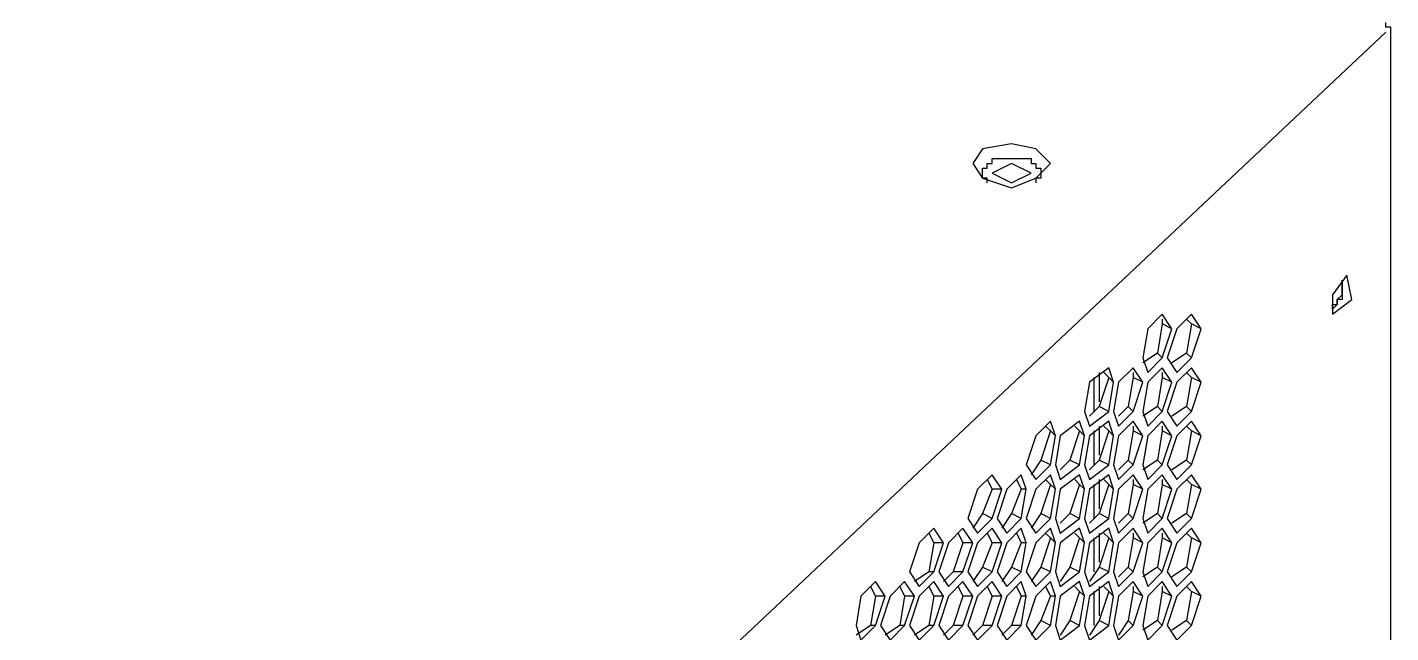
# Model space of a CAD drawing. Header units: millimetres. Extents: x 929 to 1725, y 58 to 532.
# Drawn here: x 1104.7 to 1137.53, y 431.78 to 446.35 of the extents above; entities that cross this region are included whole.
import ezdxf

# ---------------------------------------------------------------- set-up
doc = ezdxf.new("R2010")
doc.units = ezdxf.units.MM
doc.header["$MEASUREMENT"] = 0
doc.layers.add('TT-WIRE-EQPM', color=6, linetype='CONTINUOUS')

msp = doc.modelspace()

# ---------------------------------------------------------------- linework, layer by layer
at = {"layer": 'TT-WIRE-EQPM', "linetype": 'Continuous'}
for points in [[(1137.40977, 446.23357), (1081.93205, 394.03301)], [(1137.52681, 446.11653), (1137.52681, 446.23357), (1137.52681, 446.23357), (1137.52681, 446.23357), (1137.52681, 446.23357), (1137.52681, 446.35061), (1137.52681, 446.35061), (1137.40977, 446.35061), (1137.40977, 446.35061), (1137.40977, 446.35061), (1137.40977, 446.46765)], [(1137.52681, 426.45354), (1137.52681, 446.11653)], [(1129.3339, 443.07345), (1128.98278, 443.42457), (1128.39757, 443.54161), (1127.69532, 443.42457), (1127.46123, 443.07345), (1127.69532, 442.72232), (1128.39757, 442.48824), (1128.98278, 442.72232), (1129.3339, 443.07345)], [(1127.81236, 442.60528), (1127.81236, 442.72232), (1127.69532, 442.72232), (1127.69532, 442.83936), (1127.69532, 442.83936), (1127.69532, 442.83936), (1127.69532, 442.9564), (1127.69532, 442.9564), (1127.81236, 442.9564), (1127.81236, 443.07345), (1127.81236, 443.07345), (1127.9294, 443.07345), (1127.9294, 443.07345), (1127.9294, 443.19049), (1128.04644, 443.19049), (1128.04644, 443.19049), (1128.16348, 443.19049), (1128.28053, 443.19049), (1128.28053, 443.19049), (1128.39757, 443.19049), (1128.39757, 443.19049), (1128.51461, 443.19049), (1128.51461, 443.19049), (1128.63165, 443.19049), (1128.74869, 443.19049), (1128.74869, 443.19049), (1128.86573, 443.19049), (1128.86573, 443.07345), (1128.98278, 443.07345), (1128.98278, 443.07345), (1128.98278, 442.9564), (1128.98278, 442.9564), (1129.09982, 442.9564), (1129.09982, 442.9564), (1129.09982, 442.83936), (1129.09982, 442.83936), (1129.09982, 442.83936), (1129.09982, 442.72232), (1128.98278, 442.72232), (1128.98278, 442.72232), (1128.98278, 442.60528), (1128.98278, 442.60528)], [(1128.86573, 442.83936), (1128.39757, 443.07345), (1127.9294, 442.83936), (1128.39757, 442.60528), (1128.86573, 442.83936)], [(1136.12231, 439.44516), (1136.59048, 439.79628), (1136.47344, 440.38149), (1136.12231, 439.91332), (1136.12231, 439.44516), (1136.12231, 439.44516)], [(1136.3564, 440.26445), (1136.3564, 440.26445), (1136.3564, 440.26445), (1136.3564, 440.26445), (1136.3564, 440.26445), (1136.3564, 440.26445), (1136.3564, 440.26445), (1136.3564, 440.26445), (1136.3564, 440.26445), (1136.3564, 440.14741), (1136.3564, 440.14741), (1136.3564, 440.14741), (1136.3564, 440.03036), (1136.3564, 440.03036), (1136.3564, 439.91332), (1136.3564, 439.79628), (1136.23936, 439.79628), (1136.23936, 439.67924), (1136.23936, 439.67924), (1136.12231, 439.5622), (1136.12231, 439.5622), (1136.12231, 439.5622), (1136.12231, 439.5622), (1136.12231, 439.5622), (1136.12231, 439.5622), (1136.12231, 439.5622), (1136.12231, 439.5622), (1136.12231, 439.5622), (1136.12231, 439.5622), (1136.12231, 439.5622), (1136.12231, 439.5622)], [(1136.12231, 439.5622), (1136.12231, 439.5622), (1136.12231, 439.5622), (1136.12231, 439.5622), (1136.12231, 439.5622), (1136.12231, 439.5622), (1136.12231, 439.5622), (1136.12231, 439.5622), (1136.12231, 439.5622), (1136.12231, 439.5622), (1136.12231, 439.5622), (1136.12231, 439.67924), (1136.23936, 439.67924), (1136.23936, 439.67924), (1136.23936, 439.79628), (1136.23936, 439.79628), (1136.3564, 439.91332), (1136.3564, 440.03036), (1136.3564, 440.03036), (1136.3564, 440.14741), (1136.3564, 440.14741), (1136.3564, 440.14741), (1136.3564, 440.14741), (1136.3564, 440.14741), (1136.3564, 440.26445), (1136.3564, 440.26445), (1136.3564, 440.26445), (1136.3564, 440.26445), (1136.3564, 440.26445), (1136.3564, 440.26445), (1136.3564, 440.26445)], [(1132.02586, 439.44516), (1131.67473, 439.09403)], [(1132.25994, 439.09403), (1132.02586, 439.44516)], [(1132.02586, 439.32811), (1132.02586, 439.21107)], [(1132.72811, 439.44516), (1132.37698, 439.09403)], [(1132.61107, 439.32811), (1132.72811, 439.21107)], [(1132.96219, 439.09403), (1132.72811, 439.44516)], [(1131.67473, 439.09403), (1131.55769, 438.39178)], [(1132.02586, 439.21107), (1131.90882, 438.50882)], [(1132.25994, 439.09403), (1132.02586, 439.21107)], [(1132.02586, 438.39178), (1132.25994, 439.09403)], [(1132.37698, 439.09403), (1132.1429, 438.39178)], [(1132.72811, 439.21107), (1132.61107, 438.50882)], [(1132.96219, 439.09403), (1132.72811, 439.21107)], [(1132.72811, 438.39178), (1132.96219, 439.09403)], [(1131.90882, 438.50882), (1131.55769, 438.27474)], [(1131.55769, 438.39178), (1131.67473, 438.04066)], [(1131.67473, 438.04066), (1132.02586, 438.39178)], [(1132.02586, 438.39178), (1131.90882, 438.50882)], [(1132.1429, 438.39178), (1132.37698, 438.04066)], [(1132.61107, 438.50882), (1132.25994, 438.27474)], [(1132.37698, 438.04066), (1132.72811, 438.39178)], [(1132.72811, 438.39178), (1132.61107, 438.50882)], [(1130.7384, 438.1577), (1130.27023, 437.80657)], [(1130.50432, 438.04066), (1130.50432, 437.33841)], [(1130.62136, 438.04066), (1130.7384, 437.92361)], [(1130.85544, 437.80657), (1130.7384, 438.1577)], [(1131.32361, 438.1577), (1130.97248, 437.80657)], [(1131.55769, 437.80657), (1131.32361, 438.1577)], [(1131.32361, 438.04066), (1131.32361, 437.92361)], [(1132.02586, 438.1577), (1131.67473, 437.80657)], [(1132.25994, 437.80657), (1132.02586, 438.1577)], [(1132.02586, 438.04066), (1132.02586, 437.92361)], [(1132.72811, 438.1577), (1132.37698, 437.80657)], [(1132.61107, 438.04066), (1132.72811, 437.92361)], [(1132.96219, 437.80657), (1132.72811, 438.1577)], [(1130.27023, 437.80657), (1130.15319, 437.10432)], [(1130.38728, 437.10432), (1130.38728, 437.92361)], [(1130.7384, 437.92361), (1130.50432, 437.22137)], [(1130.85544, 437.80657), (1130.7384, 437.92361)], [(1130.7384, 437.10432), (1130.85544, 437.80657)], [(1130.97248, 437.80657), (1130.85544, 437.10432)], [(1131.32361, 437.92361), (1131.20657, 437.22137)], [(1131.55769, 437.80657), (1131.32361, 437.92361)], [(1131.32361, 437.10432), (1131.55769, 437.80657)], [(1131.67473, 437.80657), (1131.55769, 437.10432)], [(1132.02586, 437.92361), (1131.90882, 437.22137)], [(1132.25994, 437.80657), (1132.02586, 437.92361)], [(1132.02586, 437.10432), (1132.25994, 437.80657)], [(1132.37698, 437.80657), (1132.1429, 437.10432)], [(1132.72811, 437.92361), (1132.61107, 437.22137)], [(1132.96219, 437.80657), (1132.72811, 437.92361)], [(1132.72811, 437.10432), (1132.96219, 437.80657)], [(1130.15319, 437.10432), (1130.27023, 436.7532)], [(1130.50432, 437.22137), (1130.27023, 436.98728)], [(1130.27023, 436.7532), (1130.7384, 437.10432)], [(1130.7384, 437.10432), (1130.50432, 437.22137)], [(1130.85544, 437.10432), (1130.97248, 436.7532)], [(1131.20657, 437.22137), (1130.97248, 436.98728)], [(1130.97248, 436.7532), (1131.32361, 437.10432)], [(1131.32361, 437.10432), (1131.20657, 437.22137)], [(1131.90882, 437.22137), (1131.55769, 436.98728)], [(1131.55769, 437.10432), (1131.67473, 436.7532)], [(1131.67473, 436.7532), (1132.02586, 437.10432)], [(1132.02586, 437.10432), (1131.90882, 437.22137)], [(1132.1429, 437.10432), (1132.37698, 436.7532)], [(1132.61107, 437.22137), (1132.25994, 436.98728)], [(1132.37698, 436.7532), (1132.72811, 437.10432)], [(1132.72811, 437.10432), (1132.61107, 437.22137)], [(1129.3339, 436.87024), (1128.98278, 436.51912)], [(1129.21686, 436.7532), (1129.3339, 436.63616)], [(1129.45094, 436.51912), (1129.3339, 436.87024)], [(1130.03615, 436.87024), (1129.56798, 436.51912)], [(1129.91911, 436.7532), (1130.03615, 436.63616)], [(1130.15319, 436.51912), (1130.03615, 436.87024)], [(1130.7384, 436.87024), (1130.27023, 436.51912)], [(1130.50432, 436.7532), (1130.50432, 436.05095)], [(1130.62136, 436.7532), (1130.7384, 436.63616)], [(1130.85544, 436.51912), (1130.7384, 436.87024)], [(1131.32361, 436.87024), (1130.97248, 436.51912)], [(1131.55769, 436.51912), (1131.32361, 436.87024)], [(1131.32361, 436.7532), (1131.32361, 436.63616)], [(1132.02586, 436.87024), (1131.67473, 436.51912)], [(1132.25994, 436.51912), (1132.02586, 436.87024)], [(1132.02586, 436.7532), (1132.02586, 436.63616)], [(1132.72811, 436.87024), (1132.37698, 436.51912)], [(1132.61107, 436.7532), (1132.72811, 436.63616)], [(1132.96219, 436.51912), (1132.72811, 436.87024)], [(1128.98278, 436.51912), (1128.74869, 435.81687)], [(1129.3339, 436.63616), (1129.09982, 435.93391)], [(1129.45094, 436.51912), (1129.3339, 436.63616)], [(1129.3339, 435.81687), (1129.45094, 436.51912)], [(1129.56798, 436.51912), (1129.45094, 435.81687)], [(1130.03615, 436.63616), (1129.80207, 435.93391)], [(1130.15319, 436.51912), (1130.03615, 436.63616)], [(1130.03615, 435.81687), (1130.15319, 436.51912)], [(1130.27023, 436.51912), (1130.15319, 435.81687)], [(1130.38728, 435.81687), (1130.38728, 436.63616)], [(1130.7384, 436.63616), (1130.50432, 435.93391)], [(1130.85544, 436.51912), (1130.7384, 436.63616)], [(1130.7384, 435.81687), (1130.85544, 436.51912)], [(1130.97248, 436.51912), (1130.85544, 435.81687)], [(1131.32361, 436.63616), (1131.20657, 435.93391)], [(1131.55769, 436.51912), (1131.32361, 436.63616)], [(1131.32361, 435.81687), (1131.55769, 436.51912)], [(1131.67473, 436.51912), (1131.55769, 435.81687)], [(1132.02586, 436.63616), (1131.90882, 435.93391)], [(1132.25994, 436.51912), (1132.02586, 436.63616)], [(1132.02586, 435.81687), (1132.25994, 436.51912)], [(1132.37698, 436.51912), (1132.1429, 435.81687)], [(1132.72811, 436.63616), (1132.61107, 435.93391)], [(1132.96219, 436.51912), (1132.72811, 436.63616)], [(1132.72811, 435.81687), (1132.96219, 436.51912)], [(1128.74869, 435.81687), (1128.98278, 435.46574)], [(1129.09982, 435.93391), (1128.86573, 435.58278)], [(1128.98278, 435.46574), (1129.3339, 435.81687)], [(1129.3339, 435.81687), (1129.09982, 435.93391)], [(1129.45094, 435.81687), (1129.56798, 435.46574)], [(1129.80207, 435.93391), (1129.56798, 435.69982)], [(1129.56798, 435.46574), (1130.03615, 435.81687)], [(1130.03615, 435.81687), (1129.80207, 435.93391)], [(1130.15319, 435.81687), (1130.27023, 435.46574)], [(1130.50432, 435.93391), (1130.27023, 435.69982)], [(1130.27023, 435.46574), (1130.7384, 435.81687)], [(1130.7384, 435.81687), (1130.50432, 435.93391)], [(1130.85544, 435.81687), (1130.97248, 435.46574)], [(1131.20657, 435.93391), (1130.97248, 435.69982)], [(1130.97248, 435.46574), (1131.32361, 435.81687)], [(1131.32361, 435.81687), (1131.20657, 435.93391)], [(1131.90882, 435.93391), (1131.55769, 435.69982)], [(1131.55769, 435.81687), (1131.67473, 435.46574)], [(1131.67473, 435.46574), (1132.02586, 435.81687)], [(1132.02586, 435.81687), (1131.90882, 435.93391)], [(1132.1429, 435.81687), (1132.37698, 435.46574)], [(1132.61107, 435.93391), (1132.25994, 435.69982)], [(1132.37698, 435.46574), (1132.72811, 435.81687)], [(1132.72811, 435.81687), (1132.61107, 435.93391)], [(1127.9294, 435.58278), (1127.57828, 435.23166)], [(1127.81236, 435.46574), (1127.9294, 435.23166)], [(1128.16348, 435.23166), (1127.9294, 435.58278)], [(1128.63165, 435.58278), (1128.28053, 435.23166)], [(1128.51461, 435.46574), (1128.63165, 435.23166)], [(1128.74869, 435.23166), (1128.63165, 435.58278)], [(1129.3339, 435.58278), (1128.98278, 435.23166)], [(1129.3339, 435.3487), (1129.09982, 434.64645)], [(1129.21686, 435.46574), (1129.3339, 435.3487)], [(1129.45094, 435.23166), (1129.3339, 435.58278)], [(1129.45094, 435.23166), (1129.3339, 435.3487)], [(1130.03615, 435.58278), (1129.56798, 435.23166)], [(1130.03615, 435.3487), (1129.80207, 434.64645)], [(1129.91911, 435.46574), (1130.03615, 435.3487)], [(1130.15319, 435.23166), (1130.03615, 435.58278)], [(1130.15319, 435.23166), (1130.03615, 435.3487)], [(1130.7384, 435.58278), (1130.27023, 435.23166)], [(1130.38728, 434.52941), (1130.38728, 435.3487)], [(1130.50432, 435.46574), (1130.50432, 434.76349)], [(1130.7384, 435.3487), (1130.50432, 434.64645)], [(1130.62136, 435.46574), (1130.7384, 435.3487)], [(1130.85544, 435.23166), (1130.7384, 435.58278)], [(1130.85544, 435.23166), (1130.7384, 435.3487)], [(1131.32361, 435.58278), (1130.97248, 435.23166)], [(1131.32361, 435.3487), (1131.20657, 434.64645)], [(1131.55769, 435.23166), (1131.32361, 435.58278)], [(1131.32361, 435.46574), (1131.32361, 435.3487)], [(1131.55769, 435.23166), (1131.32361, 435.3487)], [(1132.02586, 435.58278), (1131.67473, 435.23166)], [(1132.02586, 435.3487), (1131.90882, 434.64645)], [(1132.25994, 435.23166), (1132.02586, 435.58278)], [(1132.02586, 435.46574), (1132.02586, 435.3487)], [(1132.25994, 435.23166), (1132.02586, 435.3487)], [(1132.72811, 435.58278), (1132.37698, 435.23166)], [(1132.61107, 435.46574), (1132.72811, 435.3487)], [(1132.72811, 435.3487), (1132.61107, 434.64645)], [(1132.96219, 435.23166), (1132.72811, 435.58278)], [(1132.96219, 435.23166), (1132.72811, 435.3487)], [(1127.57828, 435.23166), (1127.34419, 434.52941)], [(1127.9294, 435.23166), (1127.69532, 434.64645)], [(1128.16348, 435.23166), (1127.9294, 435.23166)], [(1127.9294, 434.52941), (1128.16348, 435.23166)], [(1128.28053, 435.23166), (1128.04644, 434.52941)], [(1128.63165, 435.23166), (1128.39757, 434.64645)], [(1128.74869, 435.23166), (1128.63165, 435.23166)], [(1128.63165, 434.52941), (1128.74869, 435.23166)], [(1128.98278, 435.23166), (1128.74869, 434.52941)], [(1129.3339, 434.52941), (1129.45094, 435.23166)], [(1129.56798, 435.23166), (1129.45094, 434.52941)], [(1130.03615, 434.52941), (1130.15319, 435.23166)], [(1130.27023, 435.23166), (1130.15319, 434.52941)], [(1130.7384, 434.52941), (1130.85544, 435.23166)], [(1130.97248, 435.23166), (1130.85544, 434.52941)], [(1131.32361, 434.52941), (1131.55769, 435.23166)], [(1131.67473, 435.23166), (1131.55769, 434.52941)], [(1132.02586, 434.52941), (1132.25994, 435.23166)], [(1132.37698, 435.23166), (1132.1429, 434.52941)], [(1132.72811, 434.52941), (1132.96219, 435.23166)], [(1127.34419, 434.52941), (1127.57828, 434.17828)], [(1127.69532, 434.64645), (1127.46123, 434.29532)], [(1127.57828, 434.17828), (1127.9294, 434.52941)], [(1127.9294, 434.52941), (1127.69532, 434.64645)], [(1128.04644, 434.52941), (1128.28053, 434.17828)], [(1128.39757, 434.64645), (1128.16348, 434.29532)], [(1128.28053, 434.17828), (1128.63165, 434.52941)], [(1128.63165, 434.52941), (1128.39757, 434.64645)], [(1128.74869, 434.52941), (1128.98278, 434.17828)], [(1129.09982, 434.64645), (1128.86573, 434.29532)], [(1128.98278, 434.17828), (1129.3339, 434.52941)], [(1129.3339, 434.52941), (1129.09982, 434.64645)], [(1129.45094, 434.52941), (1129.56798, 434.17828)], [(1129.80207, 434.64645), (1129.56798, 434.41237)], [(1129.56798, 434.17828), (1130.03615, 434.52941)], [(1130.03615, 434.52941), (1129.80207, 434.64645)], [(1130.15319, 434.52941), (1130.27023, 434.17828)], [(1130.50432, 434.64645), (1130.27023, 434.41237)], [(1130.27023, 434.17828), (1130.7384, 434.52941)], [(1130.7384, 434.52941), (1130.50432, 434.64645)], [(1130.85544, 434.52941), (1130.97248, 434.17828)], [(1131.20657, 434.64645), (1130.97248, 434.41237)], [(1130.97248, 434.17828), (1131.32361, 434.52941)], [(1131.32361, 434.52941), (1131.20657, 434.64645)], [(1131.90882, 434.64645), (1131.55769, 434.41237)], [(1131.55769, 434.52941), (1131.67473, 434.17828)], [(1131.67473, 434.17828), (1132.02586, 434.52941)], [(1132.02586, 434.52941), (1131.90882, 434.64645)], [(1132.1429, 434.52941), (1132.37698, 434.17828)], [(1132.61107, 434.64645), (1132.25994, 434.41237)], [(1132.37698, 434.17828), (1132.72811, 434.52941)], [(1132.72811, 434.52941), (1132.61107, 434.64645)], [(1126.5249, 434.29532), (1126.17378, 433.9442)], [(1126.40786, 434.17828), (1126.5249, 433.9442)], [(1126.75899, 433.9442), (1126.5249, 434.29532)], [(1127.22715, 434.29532), (1126.87603, 433.9442)], [(1127.11011, 434.17828), (1127.22715, 433.9442)], [(1127.46123, 433.9442), (1127.22715, 434.29532)], [(1127.9294, 434.29532), (1127.57828, 433.9442)], [(1127.81236, 434.17828), (1127.9294, 433.9442)], [(1128.16348, 433.9442), (1127.9294, 434.29532)], [(1128.63165, 434.29532), (1128.28053, 433.9442)], [(1128.51461, 434.17828), (1128.63165, 433.9442)], [(1128.74869, 433.9442), (1128.63165, 434.29532)], [(1129.3339, 434.29532), (1128.98278, 433.9442)], [(1129.3339, 434.06124), (1129.09982, 433.35899)], [(1129.21686, 434.17828), (1129.3339, 434.06124)], [(1129.45094, 433.9442), (1129.3339, 434.29532)], [(1129.45094, 433.9442), (1129.3339, 434.06124)], [(1130.03615, 434.29532), (1129.56798, 433.9442)], [(1130.03615, 434.06124), (1129.80207, 433.35899)], [(1129.91911, 434.17828), (1130.03615, 434.06124)], [(1130.15319, 433.9442), (1130.03615, 434.29532)], [(1130.15319, 433.9442), (1130.03615, 434.06124)], [(1130.7384, 434.29532), (1130.27023, 433.9442)], [(1130.38728, 433.24195), (1130.38728, 434.06124)], [(1130.50432, 434.17828), (1130.50432, 433.47603)], [(1130.7384, 434.06124), (1130.50432, 433.35899)], [(1130.62136, 434.17828), (1130.7384, 434.06124)], [(1130.85544, 433.9442), (1130.7384, 434.29532)], [(1130.85544, 433.9442), (1130.7384, 434.06124)], [(1131.32361, 434.29532), (1130.97248, 433.9442)], [(1131.32361, 434.06124), (1131.20657, 433.35899)], [(1131.55769, 433.9442), (1131.32361, 434.29532)], [(1131.32361, 434.17828), (1131.32361, 434.06124)], [(1131.55769, 433.9442), (1131.32361, 434.06124)], [(1132.02586, 434.29532), (1131.67473, 433.9442)], [(1132.02586, 434.06124), (1131.90882, 433.35899)], [(1132.25994, 433.9442), (1132.02586, 434.29532)], [(1132.02586, 434.17828), (1132.02586, 434.06124)], [(1132.25994, 433.9442), (1132.02586, 434.06124)], [(1132.72811, 434.29532), (1132.37698, 433.9442)], [(1132.61107, 434.17828), (1132.72811, 434.06124)], [(1132.72811, 434.06124), (1132.61107, 433.35899)], [(1132.96219, 433.9442), (1132.72811, 434.29532)], [(1132.96219, 433.9442), (1132.72811, 434.06124)], [(1126.17378, 433.9442), (1125.93969, 433.24195)], [(1126.5249, 433.9442), (1126.40786, 433.24195)], [(1126.75899, 433.9442), (1126.5249, 433.9442)], [(1126.5249, 433.24195), (1126.75899, 433.9442)], [(1126.87603, 433.9442), (1126.64194, 433.24195)], [(1127.22715, 433.9442), (1126.99307, 433.24195)], [(1127.46123, 433.9442), (1127.22715, 433.9442)], [(1127.22715, 433.24195), (1127.46123, 433.9442)], [(1127.57828, 433.9442), (1127.34419, 433.24195)], [(1127.9294, 433.9442), (1127.69532, 433.35899)], [(1128.16348, 433.9442), (1127.9294, 433.9442)], [(1127.9294, 433.24195), (1128.16348, 433.9442)], [(1128.28053, 433.9442), (1128.04644, 433.24195)], [(1128.63165, 433.9442), (1128.39757, 433.35899)], [(1128.74869, 433.9442), (1128.63165, 433.9442)], [(1128.63165, 433.24195), (1128.74869, 433.9442)], [(1128.98278, 433.9442), (1128.74869, 433.24195)], [(1129.3339, 433.24195), (1129.45094, 433.9442)], [(1129.56798, 433.9442), (1129.45094, 433.24195)], [(1130.03615, 433.24195), (1130.15319, 433.9442)], [(1130.27023, 433.9442), (1130.15319, 433.24195)], [(1130.7384, 433.24195), (1130.85544, 433.9442)], [(1130.97248, 433.9442), (1130.85544, 433.24195)], [(1131.32361, 433.24195), (1131.55769, 433.9442)], [(1131.67473, 433.9442), (1131.55769, 433.24195)], [(1132.02586, 433.24195), (1132.25994, 433.9442)], [(1132.37698, 433.9442), (1132.1429, 433.24195)], [(1132.72811, 433.24195), (1132.96219, 433.9442)], [(1127.69532, 433.35899), (1127.46123, 433.00787)], [(1127.9294, 433.24195), (1127.69532, 433.35899)], [(1128.39757, 433.35899), (1128.16348, 433.00787)], [(1128.63165, 433.24195), (1128.39757, 433.35899)], [(1129.09982, 433.35899), (1128.86573, 433.00787)], [(1129.3339, 433.24195), (1129.09982, 433.35899)], [(1129.80207, 433.35899), (1129.56798, 433.00787)], [(1130.03615, 433.24195), (1129.80207, 433.35899)], [(1130.50432, 433.35899), (1130.27023, 433.00787)], [(1130.7384, 433.24195), (1130.50432, 433.35899)], [(1131.20657, 433.35899), (1130.97248, 433.12491)], [(1131.32361, 433.24195), (1131.20657, 433.35899)], [(1131.90882, 433.35899), (1131.55769, 433.12491)], [(1132.02586, 433.24195), (1131.90882, 433.35899)], [(1132.61107, 433.35899), (1132.25994, 433.12491)], [(1132.72811, 433.24195), (1132.61107, 433.35899)], [(1125.93969, 433.24195), (1126.17378, 432.89083)], [(1126.40786, 433.24195), (1126.05674, 433.00787)], [(1126.17378, 432.89083), (1126.5249, 433.24195)], [(1126.5249, 433.24195), (1126.40786, 433.24195)], [(1126.64194, 433.24195), (1126.87603, 432.89083)], [(1126.99307, 433.24195), (1126.75899, 433.00787)], [(1126.87603, 432.89083), (1127.22715, 433.24195)], [(1127.22715, 433.24195), (1126.99307, 433.24195)], [(1127.34419, 433.24195), (1127.57828, 432.89083)], [(1127.57828, 432.89083), (1127.9294, 433.24195)], [(1128.04644, 433.24195), (1128.28053, 432.89083)], [(1128.28053, 432.89083), (1128.63165, 433.24195)], [(1128.74869, 433.24195), (1128.98278, 432.89083)], [(1128.98278, 432.89083), (1129.3339, 433.24195)], [(1129.45094, 433.24195), (1129.56798, 432.89083)], [(1129.56798, 432.89083), (1130.03615, 433.24195)], [(1130.15319, 433.24195), (1130.27023, 432.89083)], [(1130.27023, 432.89083), (1130.7384, 433.24195)], [(1130.85544, 433.24195), (1130.97248, 432.89083)], [(1130.97248, 432.89083), (1131.32361, 433.24195)], [(1131.55769, 433.24195), (1131.67473, 432.89083)], [(1131.67473, 432.89083), (1132.02586, 433.24195)], [(1132.1429, 433.24195), (1132.37698, 432.89083)], [(1132.37698, 432.89083), (1132.72811, 433.24195)], [(1125.1204, 433.00787), (1124.76928, 432.65674)], [(1125.00336, 432.89083), (1125.1204, 432.65674)], [(1125.35449, 432.65674), (1125.1204, 433.00787)], [(1125.82265, 433.00787), (1125.47153, 432.65674)], [(1125.70561, 432.89083), (1125.82265, 432.65674)], [(1126.05674, 432.65674), (1125.82265, 433.00787)], [(1126.5249, 433.00787), (1126.17378, 432.65674)], [(1126.40786, 432.89083), (1126.5249, 432.65674)], [(1126.75899, 432.65674), (1126.5249, 433.00787)], [(1127.22715, 433.00787), (1126.87603, 432.65674)], [(1127.11011, 432.89083), (1127.22715, 432.65674)], [(1127.46123, 432.65674), (1127.22715, 433.00787)], [(1127.9294, 433.00787), (1127.57828, 432.65674)], [(1127.81236, 432.89083), (1127.9294, 432.65674)], [(1128.16348, 432.65674), (1127.9294, 433.00787)], [(1128.63165, 433.00787), (1128.28053, 432.65674)], [(1128.51461, 432.89083), (1128.63165, 432.65674)], [(1128.74869, 432.65674), (1128.63165, 433.00787)], [(1129.3339, 433.00787), (1128.98278, 432.65674)], [(1129.21686, 432.89083), (1129.3339, 432.65674)], [(1129.45094, 432.65674), (1129.3339, 433.00787)], [(1130.03615, 433.00787), (1129.56798, 432.65674)], [(1130.03615, 432.77378), (1129.80207, 432.07153)], [(1129.91911, 432.89083), (1130.03615, 432.77378)], [(1130.15319, 432.65674), (1130.03615, 433.00787)], [(1130.15319, 432.65674), (1130.03615, 432.77378)], [(1130.7384, 433.00787), (1130.27023, 432.65674)], [(1130.38728, 431.95449), (1130.38728, 432.77378)], [(1130.50432, 432.89083), (1130.50432, 432.18858)], [(1130.7384, 432.77378), (1130.50432, 432.07153)], [(1130.62136, 432.89083), (1130.7384, 432.77378)], [(1130.85544, 432.65674), (1130.7384, 433.00787)], [(1130.85544, 432.65674), (1130.7384, 432.77378)], [(1131.32361, 433.00787), (1130.97248, 432.65674)], [(1131.32361, 432.77378), (1131.20657, 432.07153)], [(1131.55769, 432.65674), (1131.32361, 433.00787)], [(1131.32361, 432.89083), (1131.32361, 432.77378)], [(1131.55769, 432.65674), (1131.32361, 432.77378)], [(1132.02586, 433.00787), (1131.67473, 432.65674)], [(1132.02586, 432.77378), (1131.90882, 432.07153)], [(1132.25994, 432.65674), (1132.02586, 433.00787)], [(1132.02586, 432.89083), (1132.02586, 432.77378)], [(1132.25994, 432.65674), (1132.02586, 432.77378)], [(1132.72811, 433.00787), (1132.37698, 432.65674)], [(1132.61107, 432.89083), (1132.72811, 432.77378)], [(1132.72811, 432.77378), (1132.61107, 432.07153)], [(1132.96219, 432.65674), (1132.72811, 433.00787)], [(1132.96219, 432.65674), (1132.72811, 432.77378)], [(1124.76928, 432.65674), (1124.65224, 431.95449)], [(1125.1204, 432.65674), (1125.00336, 431.95449)], [(1125.35449, 432.65674), (1125.1204, 432.65674)], [(1125.1204, 431.95449), (1125.35449, 432.65674)], [(1125.47153, 432.65674), (1125.23744, 431.95449)], [(1125.82265, 432.65674), (1125.70561, 431.95449)], [(1126.05674, 432.65674), (1125.82265, 432.65674)], [(1125.82265, 431.95449), (1126.05674, 432.65674)], [(1126.17378, 432.65674), (1125.93969, 431.95449)], [(1126.5249, 432.65674), (1126.40786, 431.95449)], [(1126.75899, 432.65674), (1126.5249, 432.65674)], [(1126.5249, 431.95449), (1126.75899, 432.65674)], [(1126.87603, 432.65674), (1126.64194, 431.95449)], [(1127.22715, 432.65674), (1126.99307, 431.95449)], [(1127.46123, 432.65674), (1127.22715, 432.65674)], [(1127.22715, 431.95449), (1127.46123, 432.65674)], [(1127.57828, 432.65674), (1127.34419, 431.95449)], [(1127.9294, 432.65674), (1127.69532, 431.95449)], [(1128.16348, 432.65674), (1127.9294, 432.65674)], [(1127.9294, 431.95449), (1128.16348, 432.65674)], [(1128.28053, 432.65674), (1128.04644, 431.95449)], [(1128.63165, 432.65674), (1128.39757, 431.95449)], [(1128.74869, 432.65674), (1128.63165, 432.65674)], [(1128.63165, 431.95449), (1128.74869, 432.65674)], [(1128.98278, 432.65674), (1128.74869, 431.95449)], [(1129.3339, 432.65674), (1129.09982, 432.07153)], [(1129.45094, 432.65674), (1129.3339, 432.65674)], [(1129.3339, 431.95449), (1129.45094, 432.65674)], [(1129.56798, 432.65674), (1129.45094, 431.95449)], [(1130.03615, 431.95449), (1130.15319, 432.65674)], [(1130.27023, 432.65674), (1130.15319, 431.95449)], [(1130.7384, 431.95449), (1130.85544, 432.65674)], [(1130.97248, 432.65674), (1130.85544, 431.95449)], [(1131.32361, 431.95449), (1131.55769, 432.65674)], [(1131.67473, 432.65674), (1131.55769, 431.95449)], [(1132.02586, 431.95449), (1132.25994, 432.65674)], [(1132.37698, 432.65674), (1132.1429, 431.95449)], [(1132.72811, 431.95449), (1132.96219, 432.65674)], [(1129.09982, 432.07153), (1128.86573, 431.72041)], [(1129.3339, 431.95449), (1129.09982, 432.07153)], [(1129.80207, 432.07153), (1129.56798, 431.72041)], [(1130.03615, 431.95449), (1129.80207, 432.07153)], [(1130.50432, 432.07153), (1130.27023, 431.72041)], [(1130.7384, 431.95449), (1130.50432, 432.07153)], [(1131.20657, 432.07153), (1130.97248, 431.72041)], [(1131.32361, 431.95449), (1131.20657, 432.07153)], [(1131.90882, 432.07153), (1131.55769, 431.83745)], [(1132.02586, 431.95449), (1131.90882, 432.07153)], [(1132.61107, 432.07153), (1132.25994, 431.83745)], [(1132.72811, 431.95449), (1132.61107, 432.07153)], [(1125.00336, 431.95449), (1124.65224, 431.72041)], [(1124.65224, 431.95449), (1124.76928, 431.60337)], [(1124.76928, 431.60337), (1125.1204, 431.95449)], [(1125.1204, 431.95449), (1125.00336, 431.95449)], [(1125.23744, 431.95449), (1125.47153, 431.60337)], [(1125.70561, 431.95449), (1125.35449, 431.72041)], [(1125.47153, 431.60337), (1125.82265, 431.95449)], [(1125.82265, 431.95449), (1125.70561, 431.95449)], [(1125.93969, 431.95449), (1126.17378, 431.60337)], [(1126.40786, 431.95449), (1126.05674, 431.72041)], [(1126.17378, 431.60337), (1126.5249, 431.95449)], [(1126.5249, 431.95449), (1126.40786, 431.95449)], [(1126.64194, 431.95449), (1126.87603, 431.60337)], [(1126.99307, 431.95449), (1126.75899, 431.72041)], [(1126.87603, 431.60337), (1127.22715, 431.95449)], [(1127.22715, 431.95449), (1126.99307, 431.95449)], [(1127.34419, 431.95449), (1127.57828, 431.60337)], [(1127.69532, 431.95449), (1127.46123, 431.72041)], [(1127.57828, 431.60337), (1127.9294, 431.95449)], [(1127.9294, 431.95449), (1127.69532, 431.95449)], [(1128.04644, 431.95449), (1128.28053, 431.60337)], [(1128.39757, 431.95449), (1128.16348, 431.72041)], [(1128.28053, 431.60337), (1128.63165, 431.95449)], [(1128.63165, 431.95449), (1128.39757, 431.95449)], [(1128.74869, 431.95449), (1128.98278, 431.60337)], [(1128.98278, 431.60337), (1129.3339, 431.95449)], [(1129.45094, 431.95449), (1129.56798, 431.60337)], [(1129.56798, 431.60337), (1130.03615, 431.95449)], [(1130.15319, 431.95449), (1130.27023, 431.60337)], [(1130.27023, 431.60337), (1130.7384, 431.95449)], [(1130.85544, 431.95449), (1130.97248, 431.60337)], [(1130.97248, 431.60337), (1131.32361, 431.95449)], [(1131.55769, 431.95449), (1131.67473, 431.60337)], [(1131.67473, 431.60337), (1132.02586, 431.95449)], [(1132.1429, 431.95449), (1132.37698, 431.60337)], [(1132.37698, 431.60337), (1132.72811, 431.95449)]]:
    msp.add_lwpolyline(points, dxfattribs=at)

doc.saveas('drawing.dxf')
